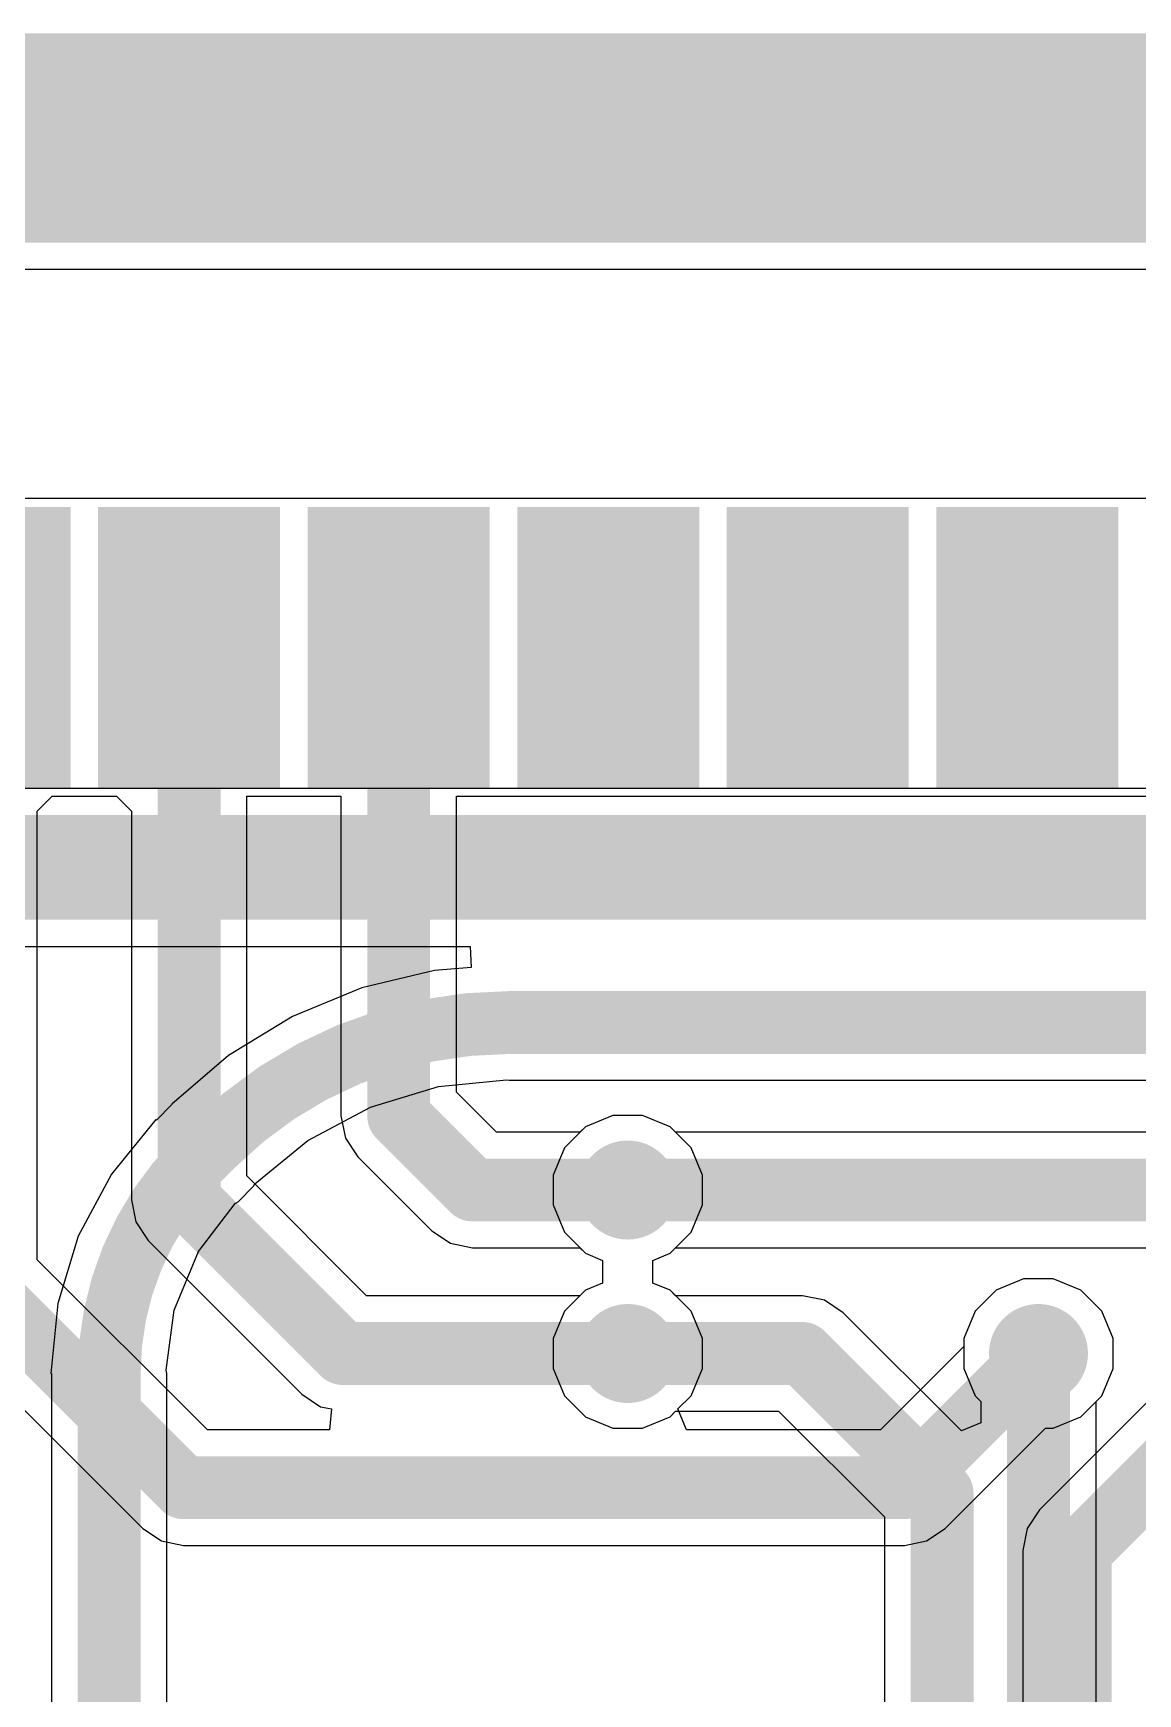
# Model space of a CAD drawing. Header units: millimetres. Extents: x -0.21 to 2.41, y -2.08 to 4.57.
# Drawn here: x 0.3931 to 0.6567, y -0.6672 to -0.271 of the extents above; entities that cross this region are included whole.
import ezdxf

# ---------------------------------------------------------------- set-up
doc = ezdxf.new("R2010")
doc.units = ezdxf.units.MM
doc.header["$MEASUREMENT"] = 0
for name, color, linetype in [('BottomLayer', 5, 'Continuous'), ('TopLayer', 1, 'Continuous'), ('TopPaste', 8, 'Continuous'), ('TopSolder', 216, 'Continuous'), ('ViaHoleLayer', 16, 'Continuous')]:
    doc.layers.add(name, color=color, linetype=linetype)

# ---------------------------------------------------------------- blocks, each defined once
blk = doc.blocks.new('38_SMD_M______25')
at = {"layer": 'TopLayer'}
for points in [[(0.31496055, 0.21732285), (0.37401565, 0.21732285), (0.37401565, 0.18188975), (0.31496055, 0.18188975)], [(0.31496085, 0.16732305), (0.37401595, 0.16732305), (0.37401595, 0.13188995), (0.31496085, 0.13188995)], [(0.31496075, 0.11732305), (0.37401585, 0.11732305), (0.37401585, 0.08188995), (0.31496075, 0.08188995)], [(0.31496055, 0.06732295), (0.37401565, 0.06732295), (0.37401565, 0.03188985), (0.31496055, 0.03188985)], [(0.31496075, 0.01732295), (0.37401585, 0.01732295), (0.37401585, -0.01811015), (0.31496075, -0.01811015)], [(0.31496065, -0.03267715), (0.37401575, -0.03267715), (0.37401575, -0.06811025), (0.31496065, -0.06811025)]]:
    blk.add_hatch(color=1, dxfattribs=at).paths.add_polyline_path(points)
at = {"layer": 'TopPaste'}
for points in [[(0.31496055, 0.21732285), (0.37401565, 0.21732285), (0.37401565, 0.18188975), (0.31496055, 0.18188975)], [(0.31496085, 0.16732305), (0.37401595, 0.16732305), (0.37401595, 0.13188995), (0.31496085, 0.13188995)], [(0.31496075, 0.11732305), (0.37401585, 0.11732305), (0.37401585, 0.08188995), (0.31496075, 0.08188995)], [(0.31496055, 0.06732295), (0.37401565, 0.06732295), (0.37401565, 0.03188985), (0.31496055, 0.03188985)], [(0.31496075, 0.01732295), (0.37401585, 0.01732295), (0.37401585, -0.01811015), (0.31496075, -0.01811015)], [(0.31496065, -0.03267715), (0.37401575, -0.03267715), (0.37401575, -0.06811025), (0.31496065, -0.06811025)]]:
    blk.add_hatch(color=8, dxfattribs=at).paths.add_polyline_path(points)
at = {"layer": 'TopSolder'}
for points in [[(0.31096055, 0.22132285), (0.37801565, 0.22132285), (0.37801565, 0.17788975), (0.31096055, 0.17788975)], [(0.31096085, 0.17132305), (0.37801595, 0.17132305), (0.37801595, 0.12788995), (0.31096085, 0.12788995)], [(0.31096075, 0.12132305), (0.37801585, 0.12132305), (0.37801585, 0.07788995), (0.31096075, 0.07788995)], [(0.31096055, 0.07132295), (0.37801565, 0.07132295), (0.37801565, 0.02788985), (0.31096055, 0.02788985)], [(0.31096075, 0.02132295), (0.37801585, 0.02132295), (0.37801585, -0.02211015), (0.31096075, -0.02211015)], [(0.31096065, -0.02867715), (0.37801575, -0.02867715), (0.37801575, -0.07211025), (0.31096065, -0.07211025)]]:
    blk.add_hatch(color=216, dxfattribs=at).paths.add_polyline_path(points)

msp = doc.modelspace()

# ---------------------------------------------------------------- hatches: boundary and pattern name
at = {"layer": 'BottomLayer'}
h = msp.add_hatch(color=5, dxfattribs=at)
edge = h.paths.add_edge_path()
edge.add_arc((0.535, -0.547), 0.011811, 0, 360)
h = msp.add_hatch(color=5, dxfattribs=at)
edge = h.paths.add_edge_path()
edge.add_arc((0.535, -0.586), 0.011811, 0, 360)
h = msp.add_hatch(color=5, dxfattribs=at)
edge = h.paths.add_edge_path()
edge.add_arc((0.633, -0.586), 0.011811, 0, 360)
at = {"layer": 'TopLayer'}
h = msp.add_hatch(color=1, dxfattribs=at)
edge = h.paths.add_edge_path()
edge.add_arc((0.535, -0.547), 0.011811, 0, 360)
h = msp.add_hatch(color=1, dxfattribs=at)
edge = h.paths.add_edge_path()
edge.add_arc((0.535, -0.586), 0.011811, 0, 360)
h = msp.add_hatch(color=1, dxfattribs=at)
edge = h.paths.add_edge_path()
edge.add_arc((0.633, -0.586), 0.011811, 0, 360)
at = {"layer": 'ViaHoleLayer'}
h = msp.add_hatch(color=16, dxfattribs=at)
edge = h.paths.add_edge_path()
edge.add_arc((0.535, -0.547), 0.0059055, 0, 360)
h = msp.add_hatch(color=16, dxfattribs=at)
edge = h.paths.add_edge_path()
edge.add_arc((0.535, -0.586), 0.0059055, 0, 360)
h = msp.add_hatch(color=16, dxfattribs=at)
edge = h.paths.add_edge_path()
edge.add_arc((0.633, -0.586), 0.0059055, 0, 360)

# ---------------------------------------------------------------- linework, layer by layer
at = {"layer": 'BottomLayer'}
for p, q in [((0.3663415, -0.3273143), (0.8687036, -0.3273143)), ((0.7285319, -0.4511843), (0.3302784, -0.4511843)), ((0.3302784, -0.4889091), (0.4974387, -0.4889091)), ((0.4974387, -0.4889091), (0.4976352, -0.4939091)), ((0.4888896, -0.4945974), (0.4715179, -0.498768)), ((0.4976352, -0.4939091), (0.4888896, -0.4945974)), ((0.4715179, -0.498768), (0.4550125, -0.5056047)), ((0.4550125, -0.5056047), (0.4397799, -0.5149393)), ((0.4397799, -0.5149393), (0.426195, -0.5265419)), ((0.4736298, -0.5272086), (0.4898409, -0.5222911)), ((0.4898409, -0.5222911), (0.5060926, -0.5206904)), ((0.5060926, -0.5206904), (0.5066998, -0.5208112)), ((0.5066998, -0.5208112), (0.752857, -0.5208112)), ((0.4262561, -0.526603), (0.4225454, -0.5303137)), ((0.426195, -0.5265419), (0.4262561, -0.526603)), ((0.422441, -0.5302093), (0.4117942, -0.5431824)), ((0.4225454, -0.5303137), (0.422441, -0.5302093)), ((0.4586896, -0.5351943), (0.4736298, -0.5272086)), ((0.5314572, -0.529189), (0.5249109, -0.5319006)), ((0.5385428, -0.529189), (0.5314572, -0.529189)), ((0.5450891, -0.5319006), (0.5385428, -0.529189)), ((0.5249109, -0.5319006), (0.5199006, -0.5369109)), ((0.546424, -0.5332355), (0.5450891, -0.5319006)), ((0.7803416, -0.5332355), (0.546424, -0.5332355)), ((0.4460661, -0.5455542), (0.4586896, -0.5351943)), ((0.5199006, -0.5369109), (0.517189, -0.5434572)), ((0.4117942, -0.5431824), (0.4038829, -0.5579834)), ((0.4420114, -0.5497797), (0.4457221, -0.546069)), ((0.4457221, -0.546069), (0.4460661, -0.5455542)), ((0.517189, -0.5434572), (0.517189, -0.5505428)), ((0.4325773, -0.561647), (0.4413383, -0.5502295)), ((0.4413383, -0.5502295), (0.4420114, -0.5497797)), ((0.517189, -0.5505428), (0.5199006, -0.5570891)), ((0.4038829, -0.5579834), (0.3990112, -0.5740434)), ((0.5199006, -0.5570891), (0.5249109, -0.5620994)), ((0.4267635, -0.5756829), (0.4325773, -0.561647)), ((0.5249109, -0.5620994), (0.529002, -0.563794)), ((0.540998, -0.563794), (0.5450891, -0.5620994)), ((0.5450891, -0.5620994), (0.546424, -0.5607645)), ((0.546424, -0.5607645), (0.7803416, -0.5607645)), ((0.529002, -0.563794), (0.529002, -0.569206)), ((0.540998, -0.569206), (0.540998, -0.563794)), ((0.529002, -0.569206), (0.5249109, -0.5709006)), ((0.5450891, -0.5709006), (0.540998, -0.569206)), ((0.6294572, -0.568189), (0.6229109, -0.5709006)), ((0.6365428, -0.568189), (0.6294572, -0.568189)), ((0.6430891, -0.5709006), (0.6365428, -0.568189)), ((0.3990112, -0.5740434), (0.3973662, -0.5907452)), ((0.5249109, -0.5709006), (0.5199006, -0.5759109)), ((0.546424, -0.5722355), (0.5450891, -0.5709006)), ((0.5767013, -0.5722355), (0.546424, -0.5722355)), ((0.5819688, -0.5732833), (0.5767013, -0.5722355)), ((0.5864343, -0.576267), (0.5819688, -0.5732833)), ((0.6229109, -0.5709006), (0.6179006, -0.5759109)), ((0.6480994, -0.5759109), (0.6430891, -0.5709006)), ((0.424885, -0.5899514), (0.4267635, -0.5756829)), ((0.5199006, -0.5759109), (0.517189, -0.5824572)), ((0.6146161, -0.6044488), (0.5864343, -0.576267)), ((0.6179006, -0.5759109), (0.615189, -0.5824572)), ((0.650811, -0.5824572), (0.6480994, -0.5759109)), ((0.517189, -0.5824572), (0.517189, -0.5895428)), ((0.615189, -0.5824572), (0.615189, -0.5895428)), ((0.650811, -0.5895428), (0.650811, -0.5824572)), ((0.4250429, -0.5907452), (0.424885, -0.5899514)), ((0.517189, -0.5895428), (0.5199006, -0.5960891)), ((0.615189, -0.5895428), (0.6179006, -0.5960891)), ((0.6480994, -0.5960891), (0.650811, -0.5895428)), ((0.3973662, -0.5907452), (0.3975139, -0.5907452)), ((0.3975139, -0.5907452), (0.3975139, -0.7363657)), ((0.4250429, -0.7363657), (0.4250429, -0.5907452)), ((0.5199006, -0.5960891), (0.5249109, -0.6010994)), ((0.6179006, -0.5960891), (0.6192355, -0.597424)), ((0.6192355, -0.597424), (0.6192355, -0.6025353)), ((0.6467645, -0.597424), (0.6480994, -0.5960891)), ((0.6467645, -0.6812985), (0.6467645, -0.597424)), ((0.5249109, -0.6010994), (0.5314572, -0.603811)), ((0.5385428, -0.603811), (0.5450891, -0.6010994)), ((0.5450891, -0.6010994), (0.546424, -0.5997645)), ((0.546424, -0.5997645), (0.5709998, -0.5997645)), ((0.5709998, -0.5997645), (0.5962355, -0.6250002)), ((0.5314572, -0.603811), (0.5385428, -0.603811)), ((0.6192355, -0.6025353), (0.6146161, -0.6044488)), ((0.5962355, -0.6250002), (0.5962355, -0.6987897))]:
    msp.add_line(p, q, dxfattribs=at)
for points, const_width in [([(0.3663415, -0.2960468), (0.8162785, -0.2960468)], 0.05), ([(0.3302784, -0.4700467), (0.7285319, -0.4700467)], 0.025), ([(0.5066998, -0.5070467), (0.752857, -0.5070467)], 0.015), ([(0.4322784, -0.5400467), (0.4359891, -0.536336)], 0.015), ([(0.535, -0.547), (0.7803416, -0.547)], 0.015), ([(0.535, -0.586), (0.5767013, -0.586)], 0.015), ([(0.5767013, -0.586), (0.61, -0.6192987)], 0.015), ([(0.633, -0.687), (0.633, -0.586)], 0.015), ([(0.4112784, -0.7477897), (0.4112784, -0.5907452)], 0.015), ([(0.61, -0.6987897), (0.61, -0.6192987)], 0.015)]:
    msp.add_lwpolyline(points, dxfattribs=dict(at, const_width=const_width))
at = {"layer": 'BottomLayer', "const_width": 0.015}
for points in [[(0.4359891, -0.536336, -0.198912367379658), (0.5066998, -0.5070467)], [(0.4112784, -0.5907452, -0.198912367379658), (0.4322784, -0.5400467)]]:
    msp.add_lwpolyline(points, format="xyb", dxfattribs=at)
at = {"layer": 'BottomLayer', "const_width": 0.0075}
for points in [[(0.5029498, -0.5070467, 1), (0.5104498, -0.5070467, 1)], [(0.5029498, -0.5070467, 1), (0.5104498, -0.5070467, 1)], [(0.4322391, -0.536336, 1), (0.4397391, -0.536336, 1)], [(0.4322391, -0.536336, 1), (0.4397391, -0.536336, 1)], [(0.4285284, -0.5400467, 1), (0.4360284, -0.5400467, 1)], [(0.4285284, -0.5400467, 1), (0.4360284, -0.5400467, 1)], [(0.53125, -0.547, 1), (0.53875, -0.547, 1)], [(0.53125, -0.586, 1), (0.53875, -0.586, 1)], [(0.5729513, -0.586, 1), (0.5804513, -0.586, 1)], [(0.5729513, -0.586, 1), (0.5804513, -0.586, 1)], [(0.62925, -0.586, 1), (0.63675, -0.586, 1)], [(0.4075284, -0.5907452, 1), (0.4150284, -0.5907452, 1)], [(0.4075284, -0.5907452, 1), (0.4150284, -0.5907452, 1)], [(0.60625, -0.6192987, 1), (0.61375, -0.6192987, 1)], [(0.60625, -0.6192987, 1), (0.61375, -0.6192987, 1)]]:
    msp.add_lwpolyline(points, format="xyb", close=True, dxfattribs=at)
at = {"layer": 'TopLayer'}
for p, q in [((0.4016247, -0.3820311), (0.3590581, -0.3820311)), ((0.4066248, -0.3820307), (0.4016247, -0.3820311)), ((0.409058, -0.3820308), (0.4066248, -0.3820307)), ((0.4516248, -0.3820308), (0.409058, -0.3820308)), ((0.4540578, -0.3820307), (0.4516248, -0.3820308)), ((0.4590579, -0.3820309), (0.4540578, -0.3820307)), ((0.5016249, -0.3820309), (0.4590579, -0.3820309)), ((0.5040578, -0.3820308), (0.5016249, -0.3820309)), ((0.5090579, -0.3820311), (0.5040578, -0.3820308)), ((0.5516248, -0.3820311), (0.5090579, -0.3820311)), ((0.5566249, -0.3820308), (0.5516248, -0.3820311)), ((0.5590579, -0.3820309), (0.5566249, -0.3820308)), ((0.6016249, -0.3820309), (0.5590579, -0.3820309)), ((0.6040579, -0.3820308), (0.6016249, -0.3820309)), ((0.609058, -0.382031), (0.6040579, -0.3820308)), ((0.6516249, -0.382031), (0.609058, -0.382031)), ((0.656625, -0.3820308), (0.6516249, -0.382031)), ((0.6590581, -0.3820309), (0.656625, -0.3820308)), ((0.394106, -0.4566217), (0.3976416, -0.4530861)), ((0.3976416, -0.4530861), (0.404058, -0.4530862)), ((0.404058, -0.4530862), (0.4084327, -0.4530859)), ((0.4084327, -0.4530859), (0.4130412, -0.4530858)), ((0.4130412, -0.4530858), (0.4165768, -0.4566214)), ((0.4441058, -0.4530858), (0.4516247, -0.4530858)), ((0.4441058, -0.5436397), (0.4441058, -0.4530858)), ((0.4516247, -0.4530858), (0.4566248, -0.453086)), ((0.4566248, -0.453086), (0.4590579, -0.4530859)), ((0.4590579, -0.4530859), (0.4665768, -0.4530859)), ((0.4665768, -0.4530859), (0.4665768, -0.5293413)), ((0.4941058, -0.5236398), (0.4941058, -0.4530859)), ((0.4941058, -0.4530859), (0.5016248, -0.4530859)), ((0.5016248, -0.4530859), (0.5066249, -0.4530862)), ((0.5066249, -0.4530862), (0.5090578, -0.4530861)), ((0.5090578, -0.4530861), (0.5516249, -0.4530861)), ((0.5516249, -0.4530861), (0.5540579, -0.4530862)), ((0.5540579, -0.4530862), (0.559058, -0.4530859)), ((0.559058, -0.4530859), (0.6016249, -0.4530859)), ((0.6016249, -0.4530859), (0.606625, -0.4530861)), ((0.606625, -0.4530861), (0.6090579, -0.453086)), ((0.6090579, -0.453086), (0.6516249, -0.453086)), ((0.6516249, -0.453086), (0.654058, -0.4530861)), ((0.654058, -0.4530861), (0.6590581, -0.4530859)), ((0.394106, -0.56364), (0.394106, -0.4566217)), ((0.4165768, -0.4566214), (0.4165768, -0.5493412)), ((0.5037015, -0.5332355), (0.4941058, -0.5236398)), ((0.4665768, -0.5293413), (0.4676246, -0.5346088)), ((0.5314572, -0.529189), (0.5249109, -0.5319006)), ((0.5385428, -0.529189), (0.5314572, -0.529189)), ((0.5450891, -0.5319006), (0.5385428, -0.529189)), ((0.4676246, -0.5346088), (0.4706083, -0.5390743)), ((0.523576, -0.5332355), (0.5037015, -0.5332355)), ((0.5249109, -0.5319006), (0.523576, -0.5332355)), ((0.5500994, -0.5369109), (0.5450891, -0.5319006)), ((0.552811, -0.5434572), (0.5500994, -0.5369109)), ((0.4706083, -0.5390743), (0.488267, -0.556733)), ((0.7165767, -0.5399573), (0.633267, -0.623267)), ((0.4727016, -0.5722355), (0.4441058, -0.5436397)), ((0.552811, -0.5505428), (0.552811, -0.5434572)), ((0.4165768, -0.5493412), (0.4176246, -0.5546087)), ((0.5500994, -0.5570891), (0.552811, -0.5505428)), ((0.4176246, -0.5546087), (0.4206083, -0.5590742)), ((0.488267, -0.556733), (0.4927326, -0.5597167)), ((0.5450891, -0.5620994), (0.5500994, -0.5570891)), ((0.4206083, -0.5590742), (0.4572671, -0.595733)), ((0.4927326, -0.5597167), (0.498, -0.5607646)), ((0.498, -0.5607646), (0.4980005, -0.5607645)), ((0.4980005, -0.5607645), (0.523576, -0.5607645)), ((0.523576, -0.5607645), (0.5249109, -0.5620994)), ((0.5249109, -0.5620994), (0.529002, -0.563794)), ((0.540998, -0.563794), (0.5450891, -0.5620994)), ((0.4347015, -0.6042355), (0.394106, -0.56364)), ((0.529002, -0.563794), (0.529002, -0.569206)), ((0.540998, -0.569206), (0.540998, -0.563794)), ((0.529002, -0.569206), (0.5249109, -0.5709006)), ((0.5450891, -0.5709006), (0.540998, -0.569206)), ((0.6294572, -0.568189), (0.6229109, -0.5709006)), ((0.6365428, -0.568189), (0.6294572, -0.568189)), ((0.6430891, -0.5709006), (0.6365428, -0.568189)), ((0.523576, -0.5722355), (0.4727016, -0.5722355)), ((0.5249109, -0.5709006), (0.523576, -0.5722355)), ((0.5500994, -0.5759109), (0.5450891, -0.5709006)), ((0.6229109, -0.5709006), (0.6179006, -0.5759109)), ((0.6480994, -0.5759109), (0.6430891, -0.5709006)), ((0.552811, -0.5824572), (0.5500994, -0.5759109)), ((0.6179006, -0.5759109), (0.615189, -0.5824572)), ((0.650811, -0.5824572), (0.6480994, -0.5759109)), ((0.3706085, -0.5790745), (0.419267, -0.627733)), ((0.552811, -0.5895428), (0.552811, -0.5824572)), ((0.615189, -0.5843451), (0.5952985, -0.6042355)), ((0.615189, -0.5824572), (0.615189, -0.5843451)), ((0.650811, -0.5895428), (0.650811, -0.5824572)), ((0.5500994, -0.5960891), (0.552811, -0.5895428)), ((0.6480994, -0.5960891), (0.650811, -0.5895428)), ((0.4572671, -0.595733), (0.4617327, -0.5987167)), ((0.546953, -0.5992355), (0.5500994, -0.5960891)), ((0.6430891, -0.6010994), (0.6480994, -0.5960891)), ((0.4617327, -0.5987167), (0.4643404, -0.5992355)), ((0.4643404, -0.5992355), (0.4638479, -0.6042355)), ((0.5490241, -0.6042355), (0.546953, -0.5992355)), ((0.6365428, -0.603811), (0.6430891, -0.6010994)), ((0.4638479, -0.6042355), (0.4347015, -0.6042355)), ((0.5952985, -0.6042355), (0.5490241, -0.6042355)), ((0.610733, -0.627733), (0.6346549, -0.603811)), ((0.6346549, -0.603811), (0.6365428, -0.603811)), ((0.633267, -0.623267), (0.6302833, -0.6277325)), ((0.419267, -0.627733), (0.4237325, -0.6307167)), ((0.6062675, -0.6307167), (0.610733, -0.627733)), ((0.6302833, -0.6277325), (0.6292355, -0.633)), ((0.4237325, -0.6307167), (0.429, -0.6317645)), ((0.429, -0.6317645), (0.601, -0.6317645)), ((0.601, -0.6317645), (0.6062675, -0.6307167)), ((0.6292355, -0.633), (0.6292355, -0.981576))]:
    msp.add_line(p, q, dxfattribs=at)
at = {"layer": 'TopLayer', "const_width": 0.015}
for points in [[(0.4303413, -0.5493412), (0.4303413, -0.4175583)], [(0.4803413, -0.5293413), (0.4803413, -0.4175584)], [(0.4803413, -0.5293413), (0.498, -0.547)], [(0.643, -0.633), (0.7303412, -0.5456588)], [(0.4303413, -0.5493412), (0.4670001, -0.586)], [(0.498, -0.547), (0.535, -0.547)], [(0.3803415, -0.5693415), (0.429, -0.618)], [(0.4670001, -0.586), (0.535, -0.586)], [(0.601, -0.618), (0.633, -0.586)], [(0.429, -0.618), (0.601, -0.618)], [(0.643, -0.993), (0.643, -0.633)]]:
    msp.add_lwpolyline(points, dxfattribs=at)
at = {"layer": 'TopLayer', "const_width": 0.0075}
for points in [[(0.4265913, -0.4175583, 1), (0.4340913, -0.4175583, 1)], [(0.4765913, -0.4175584, 1), (0.4840913, -0.4175584, 1)], [(0.4765913, -0.5293413, 1), (0.4840913, -0.5293413, 1)], [(0.4765913, -0.5293413, 1), (0.4840913, -0.5293413, 1)], [(0.4265913, -0.5493412, 1), (0.4340913, -0.5493412, 1)], [(0.4265913, -0.5493412, 1), (0.4340913, -0.5493412, 1)], [(0.49425, -0.547, 1), (0.50175, -0.547, 1)], [(0.49425, -0.547, 1), (0.50175, -0.547, 1)], [(0.53125, -0.547, 1), (0.53875, -0.547, 1)], [(0.4632501, -0.586, 1), (0.4707501, -0.586, 1)], [(0.4632501, -0.586, 1), (0.4707501, -0.586, 1)], [(0.53125, -0.586, 1), (0.53875, -0.586, 1)], [(0.62925, -0.586, 1), (0.63675, -0.586, 1)], [(0.42525, -0.618, 1), (0.43275, -0.618, 1)], [(0.42525, -0.618, 1), (0.43275, -0.618, 1)], [(0.59725, -0.618, 1), (0.60475, -0.618, 1)], [(0.59725, -0.618, 1), (0.60475, -0.618, 1)], [(0.63925, -0.633, 1), (0.64675, -0.633, 1)], [(0.63925, -0.633, 1), (0.64675, -0.633, 1)]]:
    msp.add_lwpolyline(points, format="xyb", close=True, dxfattribs=at)

# ---------------------------------------------------------------- block references
at = {"rotation": 90}
msp.add_blockref('38_SMD_M______25', (0.5799478, -0.7620467), dxfattribs=at)

doc.saveas('drawing.dxf')
